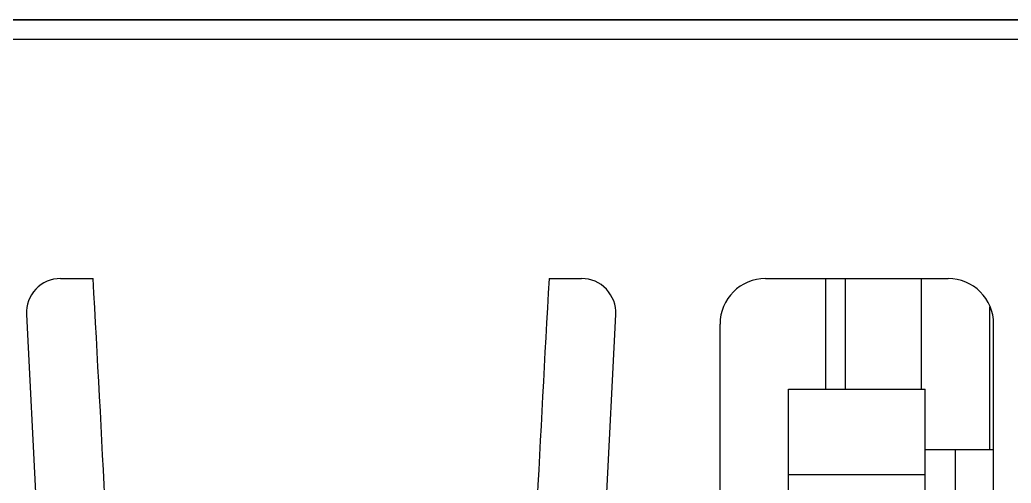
# Model space of a CAD drawing. Header units: millimetres. Extents: x -233 to 1, y -1 to 128.
# Drawn here: x -80.04 to -75.692, y 124.328 to 126.361 of the extents above; entities that cross this region are included whole.
import ezdxf

# ---------------------------------------------------------------- set-up
doc = ezdxf.new("R2010")
doc.units = ezdxf.units.MM
doc.header["$LTSCALE"] = 0.5
doc.layers.add('AM_2', color=141, linetype='Continuous', lineweight=35)
doc.layers.add('AM_2N', color=51, linetype='Continuous', lineweight=25)

msp = doc.modelspace()

# ---------------------------------------------------------------- linework, layer by layer
at = {"layer": 'AM_2'}
msp.add_line((-227.9946, 126.361), (-56.5946, 126.361), dxfattribs=at)
at = {"layer": 'AM_2N'}
for p, q in [((-82.5688, 126.2759), (-74.8688, 126.2759)), ((-79.8615, 125.2259), (-79.7188, 125.2259)), ((-77.7188, 125.2259), (-77.5761, 125.2259)), ((-76.7688, 125.2259), (-75.9688, 125.2259)), ((-76.5054, 124.7409), (-76.5054, 125.2259)), ((-76.4188, 124.7409), (-76.4188, 125.2259)), ((-76.0856, 124.7409), (-76.0856, 125.2259)), ((-75.7856, 124.4759), (-75.7856, 125.1017)), ((-80.0113, 125.0683), (-79.8107, 121.1107)), ((-77.6269, 121.1107), (-77.4263, 125.0683)), ((-76.9688, 121.9759), (-76.9688, 125.0259)), ((-75.7688, 121.9759), (-75.7688, 125.0259)), ((-76.6688, 124.7409), (-76.0688, 124.7409)), ((-76.6688, 121.8259), (-76.6688, 124.7409)), ((-76.0688, 121.8259), (-76.0688, 124.7409)), ((-76.0688, 124.4759), (-75.7688, 124.4759)), ((-75.9358, 121.8259), (-75.9358, 124.4759)), ((-76.6688, 124.3667), (-76.0688, 124.3667))]:
    msp.add_line(p, q, dxfattribs=at)
for centre, radius, start, end in [((-79.8615, 125.0759), 0.15, 90, 182.9014), ((-265.661, 114.7693), 186.236, 2.581769, 3.21867), ((108.2234, 114.7693), 186.236, 176.78133, 177.418231), ((-77.5761, 125.0759), 0.15, 357.0986, 90), ((-76.7688, 125.0259), 0.2, 90, 180), ((-75.9688, 125.0259), 0.2, 0, 90)]:
    msp.add_arc(centre, radius, start, end, dxfattribs=at)

doc.saveas('drawing.dxf')
